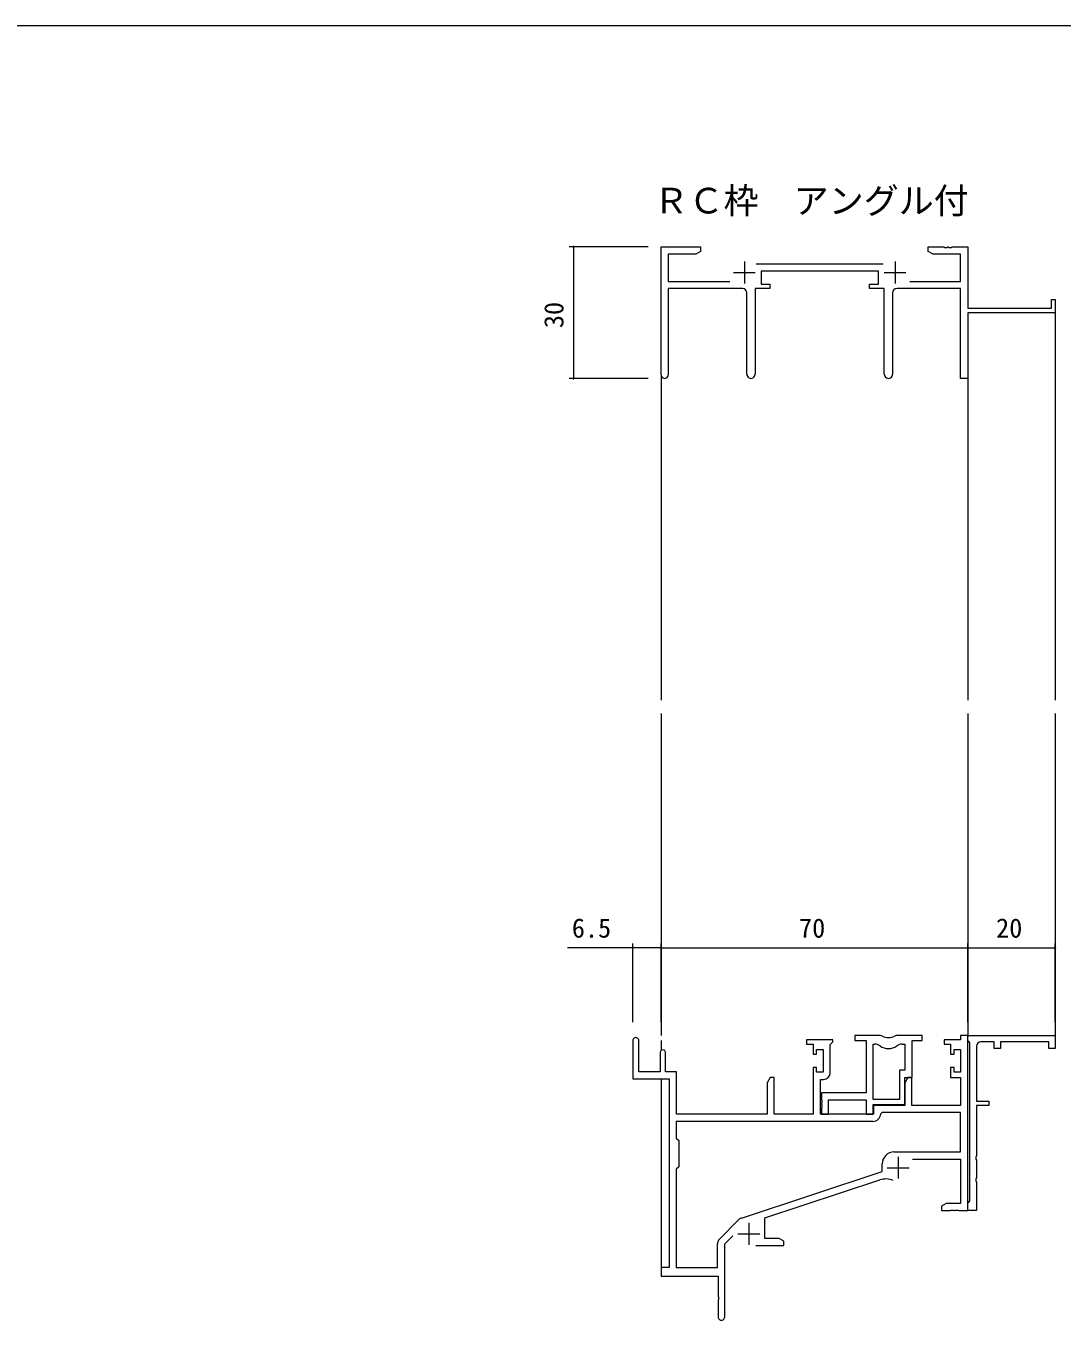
# Model space of a CAD drawing. Units: millimetres, scale not verified. Extents: x -567 to 567, y -403 to 403.
# Drawn here: x -283.7 to -47.1, y 103.5 to 399 of the extents above; entities that cross this region are included whole.
import ezdxf
from ezdxf.enums import TextEntityAlignment as Align

# ---------------------------------------------------------------- set-up
doc = ezdxf.new("R2010")
doc.units = ezdxf.units.MM
doc.header["$LTSCALE"] = 2
doc.layers.add('0-0_0', color=3, linetype='Continuous')
for name, color, linetype, lineweight in [('0-1_USER1', 2, 'Continuous', 9), ('0-3_YKK_11', 7, 'Continuous', 9), ('0-4_YKK_12', 6, 'Continuous', 9), ('0-6_YKK_D', 7, 'Continuous', 9)]:
    doc.layers.add(name, color=color, linetype=linetype, lineweight=lineweight)
doc.styles.add('ＭＳ ゴシック', font='')
doc.styles.get('ＭＳ ゴシック').set_extended_font_data('MS Gothic')

msp = doc.modelspace()

# ---------------------------------------------------------------- linework, layer by layer
at = {"layer": '0-1_USER1'}
for p, q in [((-48.637, 333.82), (-48.637, 245.02)), ((-138.637, 319.335), (-138.637, 245.02)), ((-68.637, 319.335), (-68.637, 245.02)), ((-138.637, 242.02), (-138.637, 168.52)), ((-68.637, 242.02), (-68.637, 168.22)), ((-48.637, 242.02), (-48.637, 168.22)), ((-138.637, 167.32), (-138.637, 165.067)), ((-138.637, 158.62), (-138.637, 115.22))]:
    msp.add_line(p, q, dxfattribs=at)
at = {"layer": '0-3_YKK_11'}
for p, q in [((-119.637, 345.22), (-119.637, 340.22)), ((-116.944, 344.65), (-87.934, 344.65)), ((-85.237, 345.22), (-85.237, 340.22)), ((-122.137, 342.72), (-117.137, 342.72)), ((-87.737, 342.72), (-82.737, 342.72)), ((-119.087, 319.47), (-119.087, 338.02)), ((-85.787, 338.02), (-85.787, 319.47)), ((-90.307, 148.89), (-135.207, 148.89)), ((-84.537, 140.82), (-84.537, 135.82)), ((-87.037, 138.32), (-82.037, 138.32)), ((-125.327, 122.029), (-120.889, 126.467)), ((-118.637, 125.72), (-118.637, 120.72)), ((-121.137, 123.22), (-116.137, 123.22))]:
    msp.add_line(p, q, dxfattribs=at)
for points in [[(-138.637, 319.335), (-138.637, 348.52), (-129.637, 348.52), (-129.637, 347.52), (-130.728, 346.89), (-137.007, 346.89), (-137.007, 340.65), (-122.987, 340.65)], [(-81.886, 340.65), (-70.267, 340.65), (-70.267, 346.89), (-76.545, 346.89), (-77.637, 347.52), (-77.637, 348.52), (-74.095, 348.52), (-73.912, 348.4), (-73.362, 348.4), (-73.178, 348.52), (-73.095, 348.52), (-72.912, 348.4), (-72.362, 348.4), (-72.178, 348.52), (-68.637, 348.52), (-68.637, 334.52), (-49.537, 334.52), (-49.537, 336.52), (-48.637, 336.52), (-48.637, 333.52), (-68.637, 333.52), (-68.637, 318.52), (-70.267, 318.52), (-70.267, 339.02), (-84.787, 339.02)], [(-87.687, 319.47), (-87.687, 339.02), (-91.037, 339.02), (-91.037, 340.02), (-89.037, 340.02), (-89.037, 343.02), (-115.837, 343.02), (-115.837, 340.02), (-113.837, 340.02), (-113.837, 339.02), (-117.187, 339.02), (-117.187, 319.47)], [(-120.087, 339.02), (-137.007, 339.02), (-137.007, 319.335)], [(-81.25, 140.29), (-70.267, 140.29), (-70.267, 130.15), (-73.545, 130.15), (-74.637, 129.52), (-74.637, 128.52), (-72.595, 128.52), (-72.412, 128.64), (-71.862, 128.64), (-71.678, 128.52), (-71.595, 128.52), (-71.412, 128.64), (-70.862, 128.64), (-70.678, 128.52), (-68.637, 128.52), (-68.637, 168.52), (-70.267, 168.52), (-70.267, 167.52), (-74.037, 167.52), (-74.037, 166.52), (-72.537, 166.52), (-72.537, 164.22), (-71.737, 164.22), (-71.737, 165.32), (-70.267, 165.32), (-70.267, 160.12), (-71.737, 160.12), (-71.737, 161.22), (-72.537, 161.22), (-72.537, 158.92), (-70.267, 158.92), (-70.267, 152.52), (-81.407, 152.52), (-81.407, 158.92), (-82.337, 158.92), (-83.037, 157.707), (-83.037, 152.52), (-90.137, 152.52), (-90.137, 150.52), (-102.237, 150.52)], [(-91.837, 167.32), (-91.837, 155.42), (-102.037, 155.42), (-102.037, 153.878), (-101.917, 153.695), (-101.917, 153.145), (-102.037, 152.962), (-102.037, 152.878), (-101.917, 152.695), (-101.917, 152.145), (-102.037, 151.962), (-102.037, 150.52), (-100.407, 150.52), (-100.407, 153.79), (-91.837, 153.79), (-91.837, 150.52), (-90.207, 150.52), (-90.207, 152.72), (-83.037, 152.72), (-83.037, 158.92), (-81.337, 158.92), (-81.337, 167.32), (-79.037, 167.32), (-79.037, 168.52), (-84.489, 168.52)], [(-88.984, 168.52), (-94.437, 168.52), (-94.437, 167.32), (-91.837, 167.32)], [(-68.137, 130.72), (-68.137, 166.82), (-68.337, 167.02), (-68.637, 167.32), (-68.637, 168.52), (-48.637, 168.52), (-48.637, 165.52), (-50.137, 165.52), (-50.137, 167.02), (-61.137, 167.02), (-61.137, 165.52), (-62.637, 165.52), (-62.637, 167.02), (-65.637, 167.02)], [(-145.137, 167.32), (-145.137, 158.62), (-136.837, 158.62), (-136.837, 115.52), (-138.637, 115.52), (-138.637, 113.52), (-125.637, 113.52), (-125.637, 108.978), (-125.517, 108.795), (-125.517, 108.245), (-125.637, 108.062), (-125.637, 104.27)], [(-138.837, 164.62), (-138.837, 160.22), (-143.737, 160.22), (-143.737, 167.32)], [(-100.037, 159.99), (-100.037, 166.42), (-99.737, 166.72), (-99.437, 167.02), (-99.437, 167.52), (-105.437, 167.52), (-105.437, 166.52), (-103.937, 166.52), (-103.937, 164.22), (-103.137, 164.22), (-103.137, 165.32), (-101.667, 165.32), (-101.667, 160.12), (-103.137, 160.12), (-103.137, 161.22), (-103.937, 161.22), (-103.937, 150.52), (-112.807, 150.52), (-112.807, 158.92), (-113.737, 158.92), (-114.437, 157.707), (-114.437, 150.52), (-135.137, 150.52), (-135.137, 160.22), (-137.637, 160.22), (-137.637, 164.62)], [(-90.207, 153.92), (-90.207, 166.52), (-89.835, 166.52)], [(-83.638, 166.52), (-82.967, 166.52), (-82.967, 160.55), (-84.237, 160.55), (-84.237, 153.92), (-90.207, 153.92), (-90.207, 166.52)], [(-66.637, 166.02), (-66.637, 153.52), (-63.837, 153.52), (-63.837, 152.52), (-66.637, 152.52), (-66.637, 140.978), (-66.757, 140.795), (-66.757, 140.245), (-66.637, 140.062), (-66.637, 135.978), (-66.757, 135.795), (-66.757, 135.245), (-66.637, 135.062), (-66.637, 128.52), (-68.637, 128.52), (-68.637, 130.22), (-68.337, 130.52), (-68.137, 130.72)], [(-102.237, 150.52), (-102.237, 158.49), (-101.537, 158.49)], [(-85.437, 141.92), (-70.267, 141.92), (-70.267, 150.89), (-88.209, 150.89), (-88.509, 150.604)], [(-90.307, 148.89), (-135.207, 148.89), (-135.207, 145.09), (-134.637, 144.52), (-134.637, 138.52), (-135.207, 137.95), (-135.207, 115.52), (-125.767, 115.52), (-125.767, 120.969)], [(-120.297, 126.831), (-88.137, 137.42), (-88.137, 139.22)], [(-116.987, 120.52), (-110.637, 120.52), (-110.637, 121.52), (-111.728, 122.15), (-114.937, 122.15), (-114.937, 126.88), (-88.709, 135.515)], [(-124.137, 104.27), (-124.137, 120.915), (-122.285, 122.766)]]:
    msp.add_lwpolyline(points, dxfattribs=at)
for centre, radius, start, end in [((-120.087, 338.02), 1, 0.00001, 89.99999), ((-84.787, 338.02), 1, 90.00001, 179.99999), ((-137.822, 319.335), 0.815, 179.99999, 0.00001), ((-118.137, 319.47), 0.95, 179.99999, 0.00001), ((-86.737, 319.47), 0.95, 179.99999, 0.00001), ((-88.984, 166.52), 2, 64.91237, 90.00001), ((-84.489, 166.52), 2, 89.99997, 115.08762), ((-144.437, 167.32), 0.7, 359.99999, 180.00001), ((-89.835, 164.52), 2, 54.22519, 90.00004), ((-86.737, 168.82), 3.3, 234.22517, 305.77483), ((-86.737, 171.32), 3.3, 244.91238, 295.08762), ((-83.638, 164.52), 2, 89.99996, 125.77481), ((-65.637, 166.02), 1, 90.00001, 179.99999), ((-138.237, 164.62), 0.6, 359.99999, 180.00001), ((-101.537, 159.99), 1.5, 270.00001, 359.99999), ((-90.307, 150.69), 1.8, 270.00001, 357.27059), ((-85.437, 139.22), 2.7, 90.00001, 179.99999), ((-87.302, 131.241), 4.5, 68.66068, 108.22312), ((-119.828, 125.407), 1.5, 108.22315, 134.99999), ((-124.267, 120.969), 1.5, 134.99999, 179.99998), ((-124.887, 104.27), 0.75, 179.99999, 0.00001)]:
    msp.add_arc(centre, radius, start, end, dxfattribs=at)
at = {"layer": '0-4_YKK_12'}
for p, q in [((-141.637, 348.52), (-159.637, 348.52)), ((-158.637, 348.52), (-158.637, 318.52)), ((-141.637, 318.52), (-159.637, 318.52)), ((-145.137, 171.52), (-145.137, 189.52)), ((-138.637, 171.52), (-138.637, 189.52)), ((-138.637, 171.52), (-138.637, 189.52)), ((-68.637, 171.52), (-68.637, 189.52)), ((-68.637, 171.52), (-68.637, 189.52)), ((-48.637, 171.52), (-48.637, 189.52)), ((-138.637, 188.52), (-68.637, 188.52)), ((-68.637, 188.52), (-48.637, 188.52))]:
    msp.add_line(p, q, dxfattribs=at)
msp.add_lwpolyline([(-138.637, 188.52), (-145.137, 188.52), (-160.037, 188.52)], dxfattribs=at)
for centre, start, end in [((-158.637, 348.52), 90, 270), ((-158.637, 348.52), 270, 90), ((-158.637, 318.52), 90, 270), ((-158.637, 318.52), 270, 90), ((-145.137, 188.52), 0, 180), ((-145.137, 188.52), 180, 0), ((-138.637, 188.52), 0, 180), ((-138.637, 188.52), 0, 180), ((-138.637, 188.52), 180, 0), ((-138.637, 188.52), 180, 0), ((-68.637, 188.52), 0, 180), ((-68.637, 188.52), 0, 180), ((-68.637, 188.52), 180, 0), ((-68.637, 188.52), 180, 0), ((-48.637, 188.52), 0, 180), ((-48.637, 188.52), 180, 0)]:
    msp.add_arc(centre, 0.106, start, end, dxfattribs=at)
at = {"layer": '0-6_YKK_D'}
msp.add_line((537.274, 399), (-562.726, 399), dxfattribs=at)

# ---------------------------------------------------------------- texts
at = {"layer": '0-0_0', "style": 'ＭＳ ゴシック'}
msp.add_text('ＲＣ枠  アングル付', height=5.865, dxfattribs=at).set_placement((-140.377, 354.407), align=Align.BOTTOM_LEFT)
at = {"layer": '0-4_YKK_12', "style": 'ＭＳ ゴシック'}
msp.add_text('30', height=4.399, rotation=90, dxfattribs=at).set_placement((-159.637, 330), align=Align.BOTTOM_LEFT)
for s, p in [('6.5', (-159.037, 189.52)), ('70', (-107.157, 189.52)), ('20', (-62.157, 189.52))]:
    msp.add_text(s, height=4.399, dxfattribs=at).set_placement(p, align=Align.BOTTOM_LEFT)

doc.saveas('drawing.dxf')
